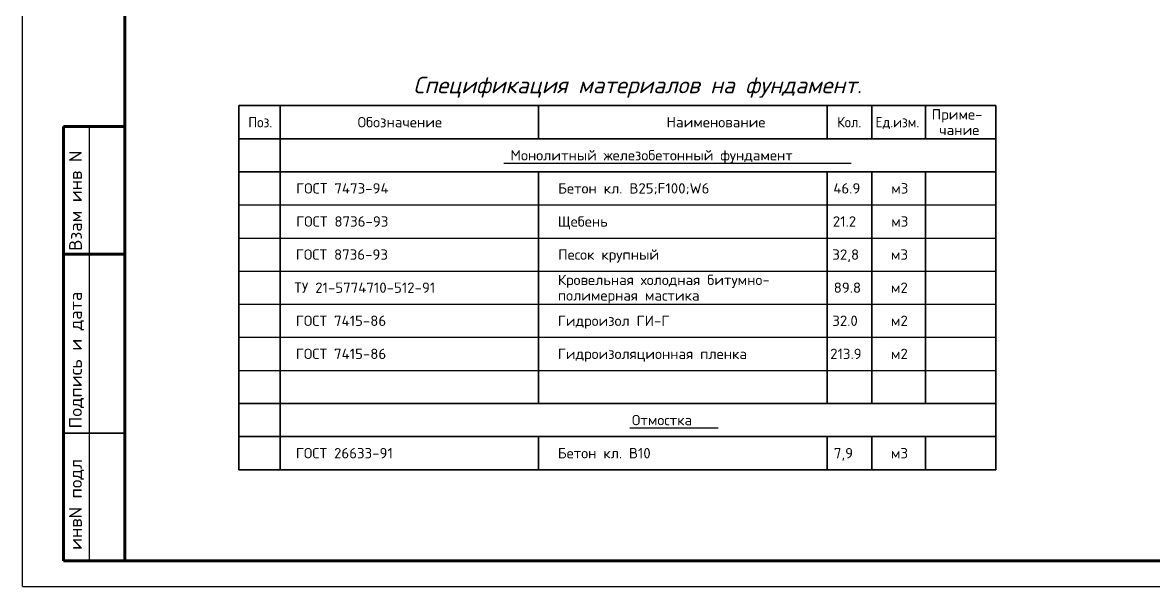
# Model space of a CAD drawing. Extents: x -12289450 to -10763036, y -7834513 to -6150123.
# Drawn here: x -11267034 to -11244913, y -7834505 to -7823476 of the extents above; entities that cross this region are included whole.
import ezdxf

# ---------------------------------------------------------------- set-up
doc = ezdxf.new("R2010")
doc.units = 0
doc.header["$LTSCALE"] = 25
for name, color, linetype in [('003-ТЕКСТ', 7, 'Continuous'), ('Annotation - Text', 7, 'Continuous'), ('ArchiCAD', 7, 'Continuous'), ('Новое', 51, 'Continuous')]:
    doc.layers.add(name, color=color, linetype=linetype)
doc.styles.add('gismo', font='isocpeui.ttf')
doc.styles.add('SIMP701', font='simplex701.shx')
doc.styles.get("Standard").update_dxf_attribs({"font": 'arial.ttf'})

msp = doc.modelspace()

# ---------------------------------------------------------------- linework, layer by layer
at = {"linetype": 'Continuous', "lineweight": 60, "ltscale": 75}
for p, q in [((-11266232.5, -7825505.5), (-11265032.5, -7825505.5)), ((-11266232.5, -7825505.5), (-11266232.5, -7834005.3)), ((-11266232.5, -7828005.4), (-11265032.5, -7828005.4)), ((-11266232.5, -7834005.3), (-11265032.5, -7834005.3))]:
    msp.add_line(p, q, dxfattribs=at)
at = {"linetype": 'Continuous', "lineweight": 25, "ltscale": 75, "extrusion": (1, 0, 0), "elevation": -11267034}
msp.add_lwpolyline([(-7834505.2, 0), (-7804813.4, 0)], dxfattribs=at)
at = {"linetype": 'Continuous', "lineweight": 60, "ltscale": 75, "extrusion": (1, 0, 0), "elevation": -11265032.5}
msp.add_lwpolyline([(-7805313.3, 0), (-7834005.3, 0)], dxfattribs=at)
at = {"linetype": 'Continuous', "lineweight": 35, "ltscale": 100, "extrusion": (0, 1, 0)}
for elevation in [-7825099.4, -7825747.1, -7826394.7, -7830927.9, -7831575.5, -7832223.1]:
    msp.add_lwpolyline([(11262806.3, 0), (11247996.3, 0)], dxfattribs=dict(at, elevation=elevation))
at = {"linetype": 'Continuous', "lineweight": 35, "ltscale": 100, "extrusion": (1, 0, 0)}
for points, elevation in [([(-7825099.4, 0), (-7832223.1, 0)], -11262806.3), ([(-7825099.4, 0), (-7832223.1, 0)], -11261996.8), ([(-7825099.4, 0), (-7825747.1, 0)], -11256939.8), ([(-7825099.4, 0), (-7825747.1, 0)], -11251296.4), ([(-7825099.4, 0), (-7825747.1, 0)], -11250420.8), ([(-7825099.4, 0), (-7825747.1, 0)], -11249371.8), ([(-7825099.4, 0), (-7832223.1, 0)], -11247996.3), ([(-7826394.7, 0), (-7830927.9, 0)], -11256939.8), ([(-7826394.7, 0), (-7830927.9, 0)], -11251296.4), ([(-7826394.7, 0), (-7830927.9, 0)], -11250420.8), ([(-7826394.7, 0), (-7830927.9, 0)], -11249371.8), ([(-7831575.5, 0), (-7832223.1, 0)], -11256939.8), ([(-7831575.5, 0), (-7832223.1, 0)], -11251296.4), ([(-7831575.5, 0), (-7832223.1, 0)], -11250420.8), ([(-7831575.5, 0), (-7832223.1, 0)], -11249371.8)]:
    msp.add_lwpolyline(points, dxfattribs=dict(at, elevation=elevation))
at = {"color": 7, "linetype": 'Continuous', "ltscale": 75, "extrusion": (0, 1, 0)}
for points, elevation in [([(11257620.1, 0), (11250824.1, 0)], -7826225.2), ([(11255153.8, 0), (11253428.1, 0)], -7831406.1)]:
    msp.add_lwpolyline(points, dxfattribs=dict(at, elevation=elevation))
at = {"linetype": 'Continuous', "ltscale": 75, "extrusion": (0, 1, 0)}
for elevation in [-7827042.3, -7827689.9, -7828337.5, -7828985.1, -7829632.7, -7830280.3]:
    msp.add_lwpolyline([(11262806.3, 0), (11247996.3, 0)], dxfattribs=dict(at, elevation=elevation))
at = {"linetype": 'Continuous', "lineweight": 60, "ltscale": 75, "extrusion": (0, 1, 0), "elevation": -7834005.3}
msp.add_lwpolyline([(11265032.5, 0), (11225543.4, 0)], dxfattribs=at)
at = {"linetype": 'Continuous', "lineweight": 25, "ltscale": 75, "extrusion": (0, 1, 0), "elevation": -7834505.5}
msp.add_lwpolyline([(11267034, 0), (11225034.2, 0)], dxfattribs=at)
at = {"layer": 'ArchiCAD', "color": 7, "linetype": 'Continuous', "lineweight": 35}
msp.add_line((-11266232.5, -7831505.4), (-11265032.5, -7831505.4), dxfattribs=at)
at = {"layer": 'Новое', "color": 7, "linetype": 'Continuous'}
msp.add_line((-11265732.5, -7825505.5), (-11265732.5, -7834005.3), dxfattribs=at)

# ---------------------------------------------------------------- texts
at = {"color": 7, "linetype": 'Continuous', "ltscale": 75, "attachment_point": 1}
for s, insert, char_height, width in [('\\Fsimplex.shx;\\W1.0000000000;\\T1.0000000000;\\o\\lПриме-', (-11249250.7, -7825169.8), 202.759, 1351.728), ('\\Fsimplex.shx;\\W0.9213366588;\\T1.0000000000;\\o\\lПоз.', (-11262618.7, -7825321.9), 202.759, 702.76), ('\\Fsimplex.shx;\\W1.0000000000;\\T1.0000000000;\\o\\lОбозначение', (-11260480.6, -7825321.9), 202.759, 2191.731), ('\\Fsimplex.shx;\\W1.0000000000;\\T1.0000000000;\\o\\lНаименование', (-11254438.9, -7825321.9), 202.759, 2452.422), ('\\Fsimplex.shx;\\W0.9039529482;\\T1.0000000000;\\o\\lКол.', (-11251098.5, -7825321.9), 202.759, 706.956), ('{\\Fsimplex|c204;\\W0.90395;Ед.изм\\Fsimplex|c0;.}', (-11250351.6, -7825321.9), 202.759, 2338.338), ('\\Fsimplex.shx;\\W1.0000000000;\\T1.0000000000;\\o\\lчание', (-11249104.3, -7825473.9), 202.759, 1120.004), ('\\Fsimplex.shx;\\W1.0000000000;\\T1.0000000000;\\o\\lМонолитный железобетонный фундамент', (-11257491.3, -7825969.7), 202.377, 6900.092), ('\\Fsimplex.shx;\\W1.0000000000;\\T1.0000000000;\\o\\lГОСТ 7473-94', (-11261683.5, -7826617.1), 202.759, 2481.387), ('{\\Fsimplex|c204;Бетон кл\\Fsimplex|c0;. \\Fsimplex|c204;В\\Fsimplex|c0;25;F100;W6}', (-11256558.8, -7826617.1), 202.759, 3977.944), ('{\\Fsimplex|c0;46.9}', (-11251174.7, -7826617.1), 202.759, 820.692), ('\\Fsimplex.shx;\\W1.0000000000;\\T1.0000000000;\\o\\lм3', (-11250042, -7826617.1), 202.759, 560.002), ('\\Fsimplex.shx;\\W1.0000000000;\\T1.0000000000;\\o\\lГОСТ 8736-93', (-11261683.5, -7827264.7), 202.759, 2471.732), ('{\\Fsimplex|c204;Щебень}', (-11256564.3, -7827264.9), 202.377, 2505.62), ('{\\Fsimplex|c0;21.2}', (-11251185.5, -7827264.7), 202.759, 540.691), ('\\Fsimplex.shx;\\W1.0000000000;\\T1.0000000000;\\o\\lм3', (-11250042, -7827264.7), 202.759, 560.002), ('\\Fsimplex.shx;\\W1.0000000000;\\T1.0000000000;\\o\\lГОСТ 8736-93', (-11261688.9, -7827912.5), 202.377, 2467.072), ('\\Fsimplex.shx;\\W1.0000000000;\\T1.0000000000;\\o\\lПесок крупный', (-11256558.8, -7827912.3), 202.759, 2510.353), ('{\\Fsimplex|c0;32\\Fsimplex|c204;,\\Fsimplex|c0;8}', (-11251193.4, -7827912.5), 202.377, 375.843), ('\\Fsimplex.shx;\\W1.0000000000;\\T1.0000000000;\\o\\lм3', (-11250047.1, -7827912.5), 202.377, 558.946), ('\\Fsimplex.shx;\\W1.0000000000;\\T1.0000000000;\\o\\lТУ 21-5774710-512-91', (-11261721.7, -7828560.1), 202.377, 3922.259), ('\\Fsimplex.shx;\\W1.0000000000;\\T1.0000000000;\\o\\lКровельная холодная битумно-', (-11256564.3, -7828408.3), 202.377, 5271.439), ('{\\Fsimplex|c0;89.8}', (-11251167.2, -7828560.1), 202.377, 578.22), ('\\Fsimplex.shx;\\W1.0000000000;\\T1.0000000000;\\o\\lм2', (-11250047.1, -7828560.1), 202.377, 558.946), ('\\Fsimplex.shx;\\W1.0000000000;\\T1.0000000000;\\o\\lполимерная мастика', (-11256564.3, -7828711.9), 202.377, 3565.69), ('\\Fsimplex.shx;\\W1.0000000000;\\T1.0000000000;\\o\\lГОСТ 7415-86', (-11261688.9, -7829207.7), 202.377, 2418.887), ('\\Fsimplex.shx;\\W1.0000000000;\\T1.0000000000;\\o\\lГидроизол ГИ-Г', (-11256564.3, -7829207.7), 202.377, 2756.182), ('{\\Fsimplex|c0;32.0}', (-11251194.6, -7829207.7), 202.377, 578.22), ('\\Fsimplex.shx;\\W1.0000000000;\\T1.0000000000;\\o\\lм2', (-11250047.1, -7829207.7), 202.377, 558.946), ('\\Fsimplex.shx;\\W1.0000000000;\\T1.0000000000;\\o\\lГОСТ 7415-86', (-11261688.9, -7829855.3), 202.377, 2418.887), ('{\\Fsimplex|c204;Гидроизоляционная пленка}', (-11256564.3, -7829855.3), 202.377, 5267.843), ('{\\Fsimplex|c0;213.9}', (-11251236.2, -7829855.3), 202.377, 578.22), ('\\Fsimplex.shx;\\W1.0000000000;\\T1.0000000000;\\o\\lм2', (-11250047.1, -7829855.3), 202.377, 558.946), ('\\Fsimplex.shx;\\W1.0000000000;\\T1.0000000000;\\o\\lОтмостка', (-11255114.5, -7831150.5), 202.377, 1869.578), ('\\Fsimplex.shx;\\W1.0000000000;\\T1.0000000000;\\o\\lГОСТ 26633-91', (-11261688.9, -7831798.1), 202.377, 2573.079), ('\\Fsimplex.shx;\\W1.0000000000;\\T1.0000000000;\\o\\lБетон кл. В10', (-11256564.3, -7831798.1), 202.377, 2515.257), ('{\\Fsimplex|c0;7\\Fsimplex|c204;,\\Fsimplex|c0;9}', (-11251163.1, -7831798.1), 202.377, 385.48), ('\\Fsimplex.shx;\\W1.0000000000;\\T1.0000000000;\\o\\lм3', (-11250047.1, -7831798.1), 202.377, 558.946)]:
    msp.add_mtext(s, dxfattribs=dict(at, insert=insert, char_height=char_height, width=width))
at = {"layer": '003-ТЕКСТ', "lineweight": 30, "style": 'SIMP701'}
for s, height, p in [('Взам инв N', 250, (-11265874.3, -7827940.9)), ('Подпись и дата', 249.996, (-11265874.3, -7831414.7)), ('инвN подл', 250, (-11265874.3, -7833792.6))]:
    msp.add_text(s, height=height, rotation=90, dxfattribs=at).set_placement(p)
at = {"layer": 'Annotation - Text', "color": 0, "lineweight": 25, "style": 'gismo'}
msp.add_text('Спецификация материалов на фундамент.', height=324, dxfattribs=at).set_placement((-11259392, -7824858))

doc.saveas('drawing.dxf')
